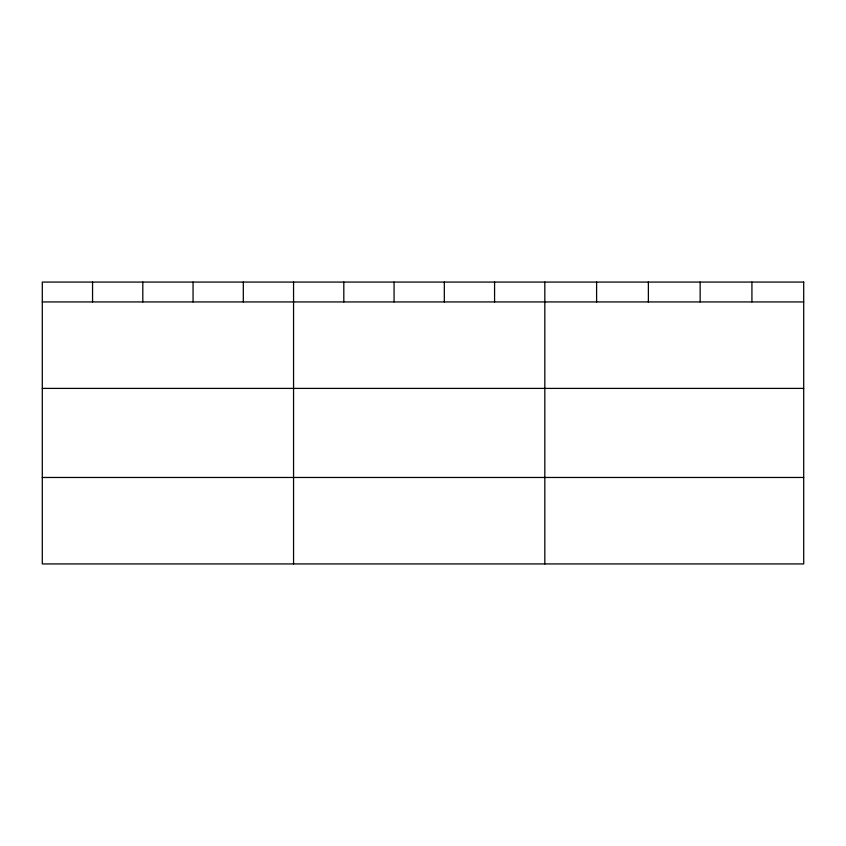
<?xml version="1.0" encoding="UTF-8"?>
<svg xmlns="http://www.w3.org/2000/svg" width="846" height="846" viewBox="0 0 846 846"><rect width="100%" height="100%" fill="white"/><g stroke="black" fill="none" stroke-linecap="round" stroke-linejoin="round"><path stroke-width="1.27" d="M42.3 301.937L803.7 301.937M42.3 388.399L803.7 388.399M42.3 477.472L803.7 477.472M751.925 282.067L751.925 301.937M700.15 282.067L700.15 301.937M648.374 282.067L648.374 301.937M596.599 282.067L596.599 301.937M544.824 282.067L544.824 563.933M494.572 282.067L494.572 301.937M444.319 282.067L444.319 301.937M394.067 282.067L394.067 301.937M343.814 282.067L343.814 301.937M293.562 282.067L293.562 563.933M243.31 282.067L243.31 301.937M193.057 282.067L193.057 301.937M142.805 282.067L142.805 301.937M92.552 282.067L92.552 301.937M803.7 282.067L42.3 282.067L42.3 563.933L803.7 563.933L803.7 282.067"/></g></svg>
